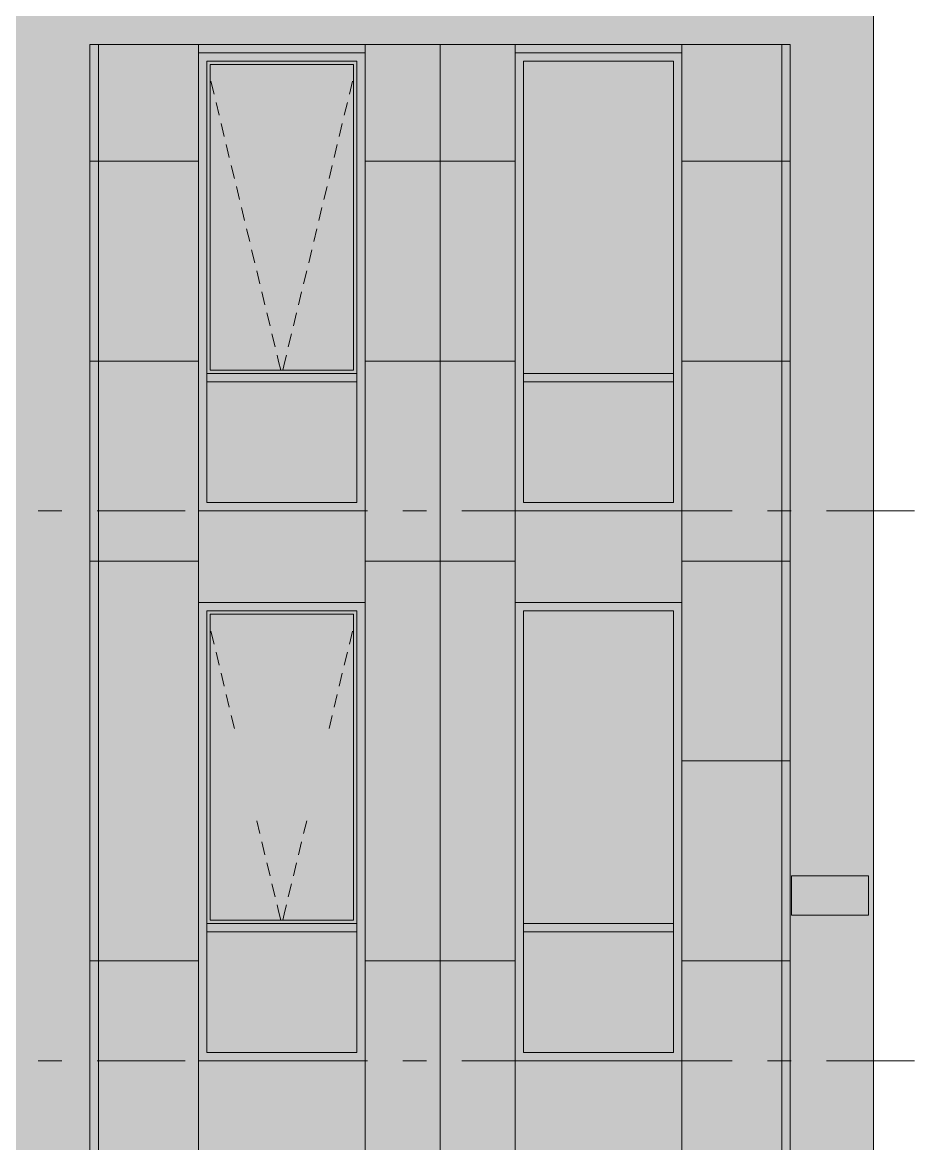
# Model space of a CAD drawing. Header units: millimetres. Extents: x 1499747 to 4230374, y -28481 to 441852.
# Drawn here: x 4040387 to 4045738, y 386732 to 393460 of the extents above; entities that cross this region are included whole.
import ezdxf

# ---------------------------------------------------------------- set-up
doc = ezdxf.new("R2010")
doc.units = ezdxf.units.MM
doc.header["$MEASUREMENT"] = 0
doc.layers.add('Чертеж и Рисунок', color=7, linetype='Continuous')

msp = doc.modelspace()

# ---------------------------------------------------------------- hatches: boundary and pattern name
at = {"layer": 'Чертеж и Рисунок', "linetype": 'Continuous', "lineweight": 0, "true_color": 0xbc9a89}
for points in [[(4045491.959991996, 373528.3710789105), (4045491.959991996, 400428.4121761327), (4044991.959228107, 400428.4121761327), (4044991.959228107, 373528.3710789105)], [(4040791.652810981, 399928.4114122438), (4040291.652047093, 399928.4114122438), (4040291.652047093, 374028.3718427994), (4040791.652810981, 374028.3718427994)], [(4040791.652810981, 393328.4013289105), (4044991.959228107, 393328.4013289105), (4044991.959228107, 393828.4020927994), (4040791.652810981, 393828.4020927994)]]:
    msp.add_hatch(color=33, dxfattribs=at).paths.add_polyline_path(points)
at = {"layer": 'Чертеж и Рисунок', "linetype": 'Continuous', "lineweight": 0, "true_color": 0xffffff}
h = msp.add_hatch(color=7, dxfattribs=at)
h.paths.add_polyline_path([(4040791.652810981, 383928.3869677993), (4041442.053829682, 383928.3869677993), (4041442.053829682, 386678.3912228325), (4042442.055351499, 386678.3912228325), (4042442.055351499, 383928.3869677993), (4043341.856755401, 383928.3869677993), (4043341.856755401, 386678.3912228325), (4044341.858277217, 386678.3912228325), (4044341.858277217, 383928.3869677993), (4044991.959263274, 383928.3869677993), (4044991.959263274, 393328.4013289105), (4040791.652810981, 393328.4013289105)])
h.paths.add_polyline_path([(4042442.055351499, 390528.3970958363), (4041442.053829682, 390528.3970958363), (4041442.053829682, 393278.4012107982), (4042442.055351499, 393278.4012107982)], flags=0)
h.paths.add_polyline_path([(4041442.053829682, 387228.3919617822), (4041442.053829682, 389978.3962168154), (4042442.055351499, 389978.3962168154), (4042442.055351499, 387228.3919617822)], flags=0)
h.paths.add_polyline_path([(4043341.856755401, 393278.4012107982), (4044341.858277217, 393278.4012107982), (4044341.858277217, 390528.3970958363), (4043341.856755401, 390528.3970958363)], flags=0)
h.paths.add_polyline_path([(4043341.856755401, 389978.3962168154), (4044341.858277217, 389978.3962168154), (4044341.858277217, 387228.3919617822), (4043341.856755401, 387228.3919617822)], flags=0)
at = {"layer": 'Чертеж и Рисунок', "linetype": 'Continuous', "lineweight": 0, "true_color": 0x2e2e2e}
for points in [[(4041442.053804648, 392928.4007177993), (4041492.053881037, 392928.4007177993), (4041492.053881037, 393228.4011761327), (4041442.053804648, 393278.4012525216)], [(4041942.054568538, 393278.4012525216), (4041442.053804648, 393278.4012525216), (4041492.053881037, 393228.4011761327), (4041942.054568538, 393228.4011761327)], [(4041942.054568538, 393278.4012525216), (4041942.054568538, 393228.4011761327), (4042392.055256037, 393228.4011761327), (4042442.055332426, 393278.4012525216)], [(4042442.055332426, 392928.4007177993), (4042442.055332426, 393278.4012525216), (4042392.055256037, 393228.4011761327), (4042392.055256037, 392928.4007177993)], [(4043341.85670712, 392928.4007177993), (4043391.856783509, 392928.4007177993), (4043391.856783509, 393228.4011761327), (4043341.85670712, 393278.4012525216)], [(4043841.85747101, 393278.4012525216), (4043341.85670712, 393278.4012525216), (4043391.856783509, 393228.4011761327), (4043841.85747101, 393228.4011761327)], [(4043841.85747101, 393278.4012525216), (4043841.85747101, 393228.4011761327), (4044291.858158509, 393228.4011761327), (4044341.858234898, 393278.4012525216)], [(4044341.858234898, 392928.4007177993), (4044341.858234898, 393278.4012525216), (4044291.858158509, 393228.4011761327), (4044291.858158509, 392928.4007177993)], [(4041442.053804648, 391528.3985789104), (4041492.053881037, 391528.3985789104), (4041492.053881037, 392928.4007177993), (4041442.053804648, 392928.4007177993)], [(4042442.055332426, 391528.3985789104), (4042442.055332426, 392928.4007177993), (4042392.055256037, 392928.4007177993), (4042392.055256037, 391528.3985789104)], [(4043341.85670712, 391528.3985789104), (4043391.856783509, 391528.3985789104), (4043391.856783509, 392928.4007177993), (4043341.85670712, 392928.4007177993)], [(4044341.858234898, 391528.3985789104), (4044341.858234898, 392928.4007177993), (4044291.858158509, 392928.4007177993), (4044291.858158509, 391528.3985789104)], [(4041442.053804648, 391328.3982733549), (4041492.053881037, 391328.3982733549), (4041492.053881037, 391528.3985789104), (4041442.053804648, 391528.3985789104)], [(4042442.055332426, 391328.3982733549), (4042442.055332426, 391528.3985789104), (4042392.055256037, 391528.3985789104), (4042392.055256037, 391328.3982733549)], [(4043341.85670712, 391328.3982733549), (4043391.856783509, 391328.3982733549), (4043391.856783509, 391528.3985789104), (4043341.85670712, 391528.3985789104)], [(4044341.858234898, 391328.3982733549), (4044341.858234898, 391528.3985789104), (4044291.858158509, 391528.3985789104), (4044291.858158509, 391328.3982733549)], [(4041442.053804648, 391328.3982733549), (4041442.053804648, 390528.3970511327), (4041492.053881037, 390578.3971275216), (4041492.053881037, 391328.3982733549)], [(4041492.053881037, 391303.3982351604), (4041942.054568538, 391303.3982351604), (4041942.054568538, 391353.3983115493), (4041492.053881037, 391353.3983115493)], [(4041942.054568538, 391353.3983115493), (4041942.054568538, 391303.3982351604), (4042392.055256037, 391303.3982351604), (4042392.055256037, 391353.3983115493)], [(4042442.055332426, 391328.3982733549), (4042392.055256037, 391328.3982733549), (4042392.055256037, 390578.3971275216), (4042442.055332426, 390528.3970511327)], [(4043341.85670712, 391328.3982733549), (4043341.85670712, 390528.3970511327), (4043391.856783509, 390578.3971275216), (4043391.856783509, 391328.3982733549)], [(4043391.856783509, 391303.3982351604), (4043841.85747101, 391303.3982351604), (4043841.85747101, 391353.3983115493), (4043391.856783509, 391353.3983115493)], [(4043841.85747101, 391353.3983115493), (4043841.85747101, 391303.3982351604), (4044291.858158509, 391303.3982351604), (4044291.858158509, 391353.3983115493)], [(4044341.858234898, 391328.3982733549), (4044291.858158509, 391328.3982733549), (4044291.858158509, 390578.3971275216), (4044341.858234898, 390528.3970511327)], [(4041442.053804648, 390528.3970511327), (4041942.054568538, 390528.3970511327), (4041942.054568538, 390578.3971275216), (4041492.053881037, 390578.3971275216)], [(4041942.054568538, 390528.3970511327), (4042442.055332426, 390528.3970511327), (4042392.055256037, 390578.3971275216), (4041942.054568538, 390578.3971275216)], [(4043841.85747101, 390528.3970511327), (4043841.85747101, 390578.3971275216), (4043391.856783509, 390578.3971275216), (4043341.85670712, 390528.3970511327)], [(4043841.85747101, 390528.3970511327), (4044341.858234898, 390528.3970511327), (4044291.858158509, 390578.3971275216), (4043841.85747101, 390578.3971275216)], [(4041442.053804648, 389628.3956761327), (4041492.053881037, 389628.3956761327), (4041492.053881037, 389928.396134466), (4041442.053804648, 389978.3962108549)], [(4041942.054568538, 389978.3962108549), (4041442.053804648, 389978.3962108549), (4041492.053881037, 389928.396134466), (4041942.054568538, 389928.396134466)], [(4041942.054568538, 389978.3962108549), (4041942.054568538, 389928.396134466), (4042392.055256037, 389928.396134466), (4042442.055332426, 389978.3962108549)], [(4042442.055332426, 389628.3956761327), (4042442.055332426, 389978.3962108549), (4042392.055256037, 389928.396134466), (4042392.055256037, 389628.3956761327)], [(4043341.85670712, 389628.3956761327), (4043391.856783509, 389628.3956761327), (4043391.856783509, 389928.396134466), (4043341.85670712, 389978.3962108549)], [(4043841.85747101, 389978.3962108549), (4043341.85670712, 389978.3962108549), (4043391.856783509, 389928.396134466), (4043841.85747101, 389928.396134466)], [(4043841.85747101, 389978.3962108549), (4043841.85747101, 389928.396134466), (4044291.858158509, 389928.396134466), (4044341.858234898, 389978.3962108549)], [(4044341.858234898, 389628.3956761327), (4044341.858234898, 389978.3962108549), (4044291.858158509, 389928.396134466), (4044291.858158509, 389628.3956761327)], [(4041442.053804648, 388228.3935372438), (4041492.053881037, 388228.3935372438), (4041492.053881037, 389628.3956761327), (4041442.053804648, 389628.3956761327)], [(4042442.055332426, 388228.3935372438), (4042442.055332426, 389628.3956761327), (4042392.055256037, 389628.3956761327), (4042392.055256037, 388228.3935372438)], [(4043341.85670712, 388228.3935372438), (4043391.856783509, 388228.3935372438), (4043391.856783509, 389628.3956761327), (4043341.85670712, 389628.3956761327)], [(4044341.858234898, 388228.3935372438), (4044341.858234898, 389628.3956761327), (4044291.858158509, 389628.3956761327), (4044291.858158509, 388228.3935372438)], [(4041442.053804648, 388028.3932316882), (4041492.053881037, 388028.3932316882), (4041492.053881037, 388228.3935372438), (4041442.053804648, 388228.3935372438)], [(4042442.055332426, 388028.3932316882), (4042442.055332426, 388228.3935372438), (4042392.055256037, 388228.3935372438), (4042392.055256037, 388028.3932316882)], [(4043341.85670712, 388028.3932316882), (4043391.856783509, 388028.3932316882), (4043391.856783509, 388228.3935372438), (4043341.85670712, 388228.3935372438)], [(4044341.858234898, 388028.3932316882), (4044341.858234898, 388228.3935372438), (4044291.858158509, 388228.3935372438), (4044291.858158509, 388028.3932316882)], [(4041442.053804648, 388028.3932316882), (4041442.053804648, 387228.392009466), (4041492.053881037, 387278.3920858549), (4041492.053881037, 388028.3932316882)], [(4041492.053881037, 388003.3931934938), (4041942.054568538, 388003.3931934938), (4041942.054568538, 388053.3932698827), (4041492.053881037, 388053.3932698827)], [(4041942.054568538, 388053.3932698827), (4041942.054568538, 388003.3931934938), (4042392.055256037, 388003.3931934938), (4042392.055256037, 388053.3932698827)], [(4042442.055332426, 388028.3932316882), (4042392.055256037, 388028.3932316882), (4042392.055256037, 387278.3920858549), (4042442.055332426, 387228.392009466)], [(4043341.85670712, 388028.3932316882), (4043341.85670712, 387228.392009466), (4043391.856783509, 387278.3920858549), (4043391.856783509, 388028.3932316882)], [(4043391.856783509, 388003.3931934938), (4043841.85747101, 388003.3931934938), (4043841.85747101, 388053.3932698827), (4043391.856783509, 388053.3932698827)], [(4043841.85747101, 388053.3932698827), (4043841.85747101, 388003.3931934938), (4044291.858158509, 388003.3931934938), (4044291.858158509, 388053.3932698827)], [(4044341.858234898, 388028.3932316882), (4044291.858158509, 388028.3932316882), (4044291.858158509, 387278.3920858549), (4044341.858234898, 387228.392009466)], [(4041492.053881037, 387278.3920858549), (4041442.053804648, 387228.392009466), (4041942.054568538, 387228.392009466), (4041942.054568538, 387278.3920858549)], [(4041942.054568538, 387228.392009466), (4042442.055332426, 387228.392009466), (4042392.055256037, 387278.3920858549), (4041942.054568538, 387278.3920858549)], [(4043841.85747101, 387228.392009466), (4043841.85747101, 387278.3920858549), (4043391.856783509, 387278.3920858549), (4043341.85670712, 387228.392009466)], [(4043841.85747101, 387228.392009466), (4044341.858234898, 387228.392009466), (4044291.858158509, 387278.3920858549), (4043841.85747101, 387278.3920858549)]]:
    msp.add_hatch(color=250, dxfattribs=at).paths.add_polyline_path(points)
at = {"layer": 'Чертеж и Рисунок', "linetype": 'Continuous', "lineweight": 0, "true_color": 0xf7fdff}
for points in [[(4041492.053881037, 391353.3983115493), (4041512.053911593, 391373.3983421049), (4041512.053911593, 393208.4011455771), (4041492.053881037, 393228.4011761327)], [(4042392.055256037, 393228.4011761327), (4041492.053881037, 393228.4011761327), (4041512.053911593, 393208.4011455771), (4042372.055225482, 393208.4011455771)], [(4042392.055256037, 391353.3983115493), (4042392.055256037, 393228.4011761327), (4042372.055225482, 393208.4011455771), (4042372.055225482, 391373.3983421049)], [(4042392.055256037, 391353.3983115493), (4042372.055225482, 391373.3983421049), (4041512.053911593, 391373.3983421049), (4041492.053881037, 391353.3983115493)], [(4041492.053881037, 388053.3932698827), (4041512.053911593, 388073.3933004382), (4041512.053911593, 389908.3961039105), (4041492.053881037, 389928.396134466)], [(4042392.055256037, 389928.396134466), (4041492.053881037, 389928.396134466), (4041512.053911593, 389908.3961039105), (4042372.055225482, 389908.3961039105)], [(4042392.055256037, 388053.3932698827), (4042392.055256037, 389928.396134466), (4042372.055225482, 389908.3961039105), (4042372.055225482, 388073.3933004382)], [(4042392.055256037, 388053.3932698827), (4042372.055225482, 388073.3933004382), (4041512.053911593, 388073.3933004382), (4041492.053881037, 388053.3932698827)]]:
    msp.add_hatch(color=7, dxfattribs=at).paths.add_polyline_path(points)
at = {"layer": 'Чертеж и Рисунок', "linetype": 'Continuous', "lineweight": 0, "true_color": 0x84adf9}
for points in [[(4041512.053911593, 391373.3983421049), (4042372.055225482, 391373.3983421049), (4042372.055225482, 393208.4011455771), (4041512.053911593, 393208.4011455771)], [(4043391.856783509, 391353.3983115493), (4044291.858158509, 391353.3983115493), (4044291.858158509, 392928.4007177993), (4044291.858158509, 393228.4011761327), (4043391.856783509, 393228.4011761327)], [(4041492.053881037, 391303.3982351604), (4041492.053881037, 390578.3971275216), (4042392.055256037, 390578.3971275216), (4042392.055256037, 391303.3982351604)], [(4043391.856783509, 391303.3982351604), (4043391.856783509, 390578.3971275216), (4044291.858158509, 390578.3971275216), (4044291.858158509, 391303.3982351604)], [(4041512.053911593, 388073.3933004382), (4042372.055225482, 388073.3933004382), (4042372.055225482, 389908.3961039105), (4041512.053911593, 389908.3961039105)], [(4043391.856783509, 388053.3932698827), (4044291.858158509, 388053.3932698827), (4044291.858158509, 388228.3935372438), (4044291.858158509, 389628.3956761327), (4044291.858158509, 389928.396134466), (4043391.856783509, 389928.396134466)], [(4041492.053881037, 387278.3920858549), (4042392.055256037, 387278.3920858549), (4042392.055256037, 388003.3931934938), (4041492.053881037, 388003.3931934938)], [(4044291.858158509, 388003.3931934938), (4043391.856783509, 388003.3931934938), (4043391.856783509, 387278.3920858549), (4044291.858158509, 387278.3920858549)]]:
    msp.add_hatch(color=161, dxfattribs=at).paths.add_polyline_path(points)

# ---------------------------------------------------------------- linework, layer by layer
at = {"layer": 'Чертеж и Рисунок', "color": 7, "linetype": 'Continuous', "lineweight": 5}
for points in [[(4045491.959991996, 373528.3710789105), (4045491.959991996, 400428.4121761327)], [(4040791.652810981, 383928.3869677993), (4040791.652810981, 393328.4013289105)], [(4040791.652810981, 393328.4013289105), (4044991.959228107, 393328.4013289105)], [(4041442.053804648, 390528.3970511327), (4041442.053804648, 393278.4012525216)], [(4041442.053804648, 393278.4012525216), (4042442.055332426, 393278.4012525216)], [(4043341.85670712, 390528.3970511327), (4043341.85670712, 393278.4012525216)], [(4043341.85670712, 393278.4012525216), (4044341.858234898, 393278.4012525216)], [(4044341.858234898, 393278.4012525216), (4044341.858234898, 390528.3970511327)], [(4044991.959228107, 383928.3869677993), (4044991.959228107, 393328.4013289105)], [(4041492.053881037, 392928.4007177993), (4041492.053881037, 393228.4011761327)], [(4041492.053881037, 393228.4011761327), (4041942.054568538, 393228.4011761327)], [(4041512.053911593, 393208.4011455771), (4041512.053911593, 391373.3983421049)], [(4042372.055225482, 393208.4011455771), (4041512.053911593, 393208.4011455771)], [(4041942.054568538, 393228.4011761327), (4042392.055256037, 393228.4011761327)], [(4042372.055225482, 391373.3983421049), (4042372.055225482, 393208.4011455771)], [(4042392.055256037, 392928.4007177993), (4042392.055256037, 393228.4011761327)], [(4043391.856783509, 392928.4007177993), (4043391.856783509, 393228.4011761327)], [(4043391.856783509, 393228.4011761327), (4043841.85747101, 393228.4011761327)], [(4043841.85747101, 393228.4011761327), (4044291.858158509, 393228.4011761327)], [(4044291.858158509, 392928.4007177993), (4044291.858158509, 393228.4011761327)], [(4041492.053881037, 391528.3985789104), (4041492.053881037, 392928.4007177993)], [(4042392.055256037, 391528.3985789104), (4042392.055256037, 392928.4007177993)], [(4043391.856783509, 391528.3985789104), (4043391.856783509, 392928.4007177993)], [(4044291.858158509, 391528.3985789104), (4044291.858158509, 392928.4007177993)], [(4041492.053881037, 391353.3983115493), (4041492.053881037, 391528.3985789104)], [(4042392.055256037, 391353.3983115493), (4042392.055256037, 391528.3985789104)], [(4043391.856783509, 391353.3983115493), (4043391.856783509, 391528.3985789104)], [(4044291.858158509, 391353.3983115493), (4044291.858158509, 391528.3985789104)], [(4041492.053881037, 391328.3982733549), (4041492.053881037, 391353.3983115493)], [(4041942.054568538, 391353.3983115493), (4041492.053881037, 391353.3983115493)], [(4041492.053881037, 391303.3982351604), (4041492.053881037, 391328.3982733549)], [(4041512.053911593, 391373.3983421049), (4042372.055225482, 391373.3983421049)], [(4042392.055256037, 391353.3983115493), (4041942.054568538, 391353.3983115493)], [(4042392.055256037, 391328.3982733549), (4042392.055256037, 391353.3983115493)], [(4042392.055256037, 391303.3982351604), (4042392.055256037, 391328.3982733549)], [(4043391.856783509, 391328.3982733549), (4043391.856783509, 391353.3983115493)], [(4043841.85747101, 391353.3983115493), (4043391.856783509, 391353.3983115493)], [(4043391.856783509, 391303.3982351604), (4043391.856783509, 391328.3982733549)], [(4044291.858158509, 391353.3983115493), (4043841.85747101, 391353.3983115493)], [(4044291.858158509, 391328.3982733549), (4044291.858158509, 391353.3983115493)], [(4044291.858158509, 391303.3982351604), (4044291.858158509, 391328.3982733549)], [(4041492.053881037, 390578.3971275216), (4041492.053881037, 391303.3982351604)], [(4041942.054568538, 391303.3982351604), (4041492.053881037, 391303.3982351604)], [(4042392.055256037, 391303.3982351604), (4041942.054568538, 391303.3982351604)], [(4042392.055256037, 390578.3971275216), (4042392.055256037, 391303.3982351604)], [(4043391.856783509, 390578.3971275216), (4043391.856783509, 391303.3982351604)], [(4043841.85747101, 391303.3982351604), (4043391.856783509, 391303.3982351604)], [(4044291.858158509, 391303.3982351604), (4043841.85747101, 391303.3982351604)], [(4044291.858158509, 390578.3971275216), (4044291.858158509, 391303.3982351604)], [(4041942.054568538, 390578.3971275216), (4041492.053881037, 390578.3971275216)], [(4042392.055256037, 390578.3971275216), (4041942.054568538, 390578.3971275216)], [(4043841.85747101, 390578.3971275216), (4043391.856783509, 390578.3971275216)], [(4044291.858158509, 390578.3971275216), (4043841.85747101, 390578.3971275216)], [(4042442.055332426, 390528.3970511327), (4041442.053804648, 390528.3970511327)], [(4044341.858234898, 390528.3970511327), (4043341.85670712, 390528.3970511327)], [(4041442.053804648, 389978.3962108549), (4042442.055332426, 389978.3962108549)], [(4041442.053804648, 387228.392009466), (4041442.053804648, 389978.3962108549)], [(4043341.85670712, 387228.392009466), (4043341.85670712, 389978.3962108549)], [(4043341.85670712, 389978.3962108549), (4044341.858234898, 389978.3962108549)], [(4044341.858234898, 389978.3962108549), (4044341.858234898, 387228.392009466)], [(4041492.053881037, 389628.3956761327), (4041492.053881037, 389928.396134466)], [(4041492.053881037, 389928.396134466), (4041942.054568538, 389928.396134466)], [(4041512.053911593, 389908.3961039105), (4041512.053911593, 388073.3933004382)], [(4042372.055225482, 389908.3961039105), (4041512.053911593, 389908.3961039105)], [(4041942.054568538, 389928.396134466), (4042392.055256037, 389928.396134466)], [(4042372.055225482, 388073.3933004382), (4042372.055225482, 389908.3961039105)], [(4042392.055256037, 389628.3956761327), (4042392.055256037, 389928.396134466)], [(4043391.856783509, 389628.3956761327), (4043391.856783509, 389928.396134466)], [(4043391.856783509, 389928.396134466), (4043841.85747101, 389928.396134466)], [(4043841.85747101, 389928.396134466), (4044291.858158509, 389928.396134466)], [(4044291.858158509, 389628.3956761327), (4044291.858158509, 389928.396134466)], [(4041492.053881037, 388228.3935372438), (4041492.053881037, 389628.3956761327)], [(4042392.055256037, 388228.3935372438), (4042392.055256037, 389628.3956761327)], [(4043391.856783509, 388228.3935372438), (4043391.856783509, 389628.3956761327)], [(4044291.858158509, 388228.3935372438), (4044291.858158509, 389628.3956761327)], [(4044999.859240176, 388102.3933447438), (4044999.859240176, 388338.093704841)], [(4044999.859240176, 388338.093704841), (4045461.759945856, 388338.093704841)], [(4045461.759945856, 388338.093704841), (4045461.759945856, 388102.3933447438)], [(4041492.053881037, 388053.3932698827), (4041492.053881037, 388228.3935372438)], [(4042392.055256037, 388053.3932698827), (4042392.055256037, 388228.3935372438)], [(4043391.856783509, 388053.3932698827), (4043391.856783509, 388228.3935372438)], [(4044291.858158509, 388053.3932698827), (4044291.858158509, 388228.3935372438)], [(4045461.759945856, 388102.3933447438), (4044999.859240176, 388102.3933447438)], [(4041492.053881037, 388028.3932316882), (4041492.053881037, 388053.3932698827)], [(4041942.054568538, 388053.3932698827), (4041492.053881037, 388053.3932698827)], [(4041492.053881037, 388003.3931934938), (4041492.053881037, 388028.3932316882)], [(4041512.053911593, 388073.3933004382), (4042372.055225482, 388073.3933004382)], [(4042392.055256037, 388053.3932698827), (4041942.054568538, 388053.3932698827)], [(4042392.055256037, 388028.3932316882), (4042392.055256037, 388053.3932698827)], [(4042392.055256037, 388003.3931934938), (4042392.055256037, 388028.3932316882)], [(4043391.856783509, 388028.3932316882), (4043391.856783509, 388053.3932698827)], [(4043841.85747101, 388053.3932698827), (4043391.856783509, 388053.3932698827)], [(4043391.856783509, 388003.3931934938), (4043391.856783509, 388028.3932316882)], [(4044291.858158509, 388053.3932698827), (4043841.85747101, 388053.3932698827)], [(4044291.858158509, 388028.3932316882), (4044291.858158509, 388053.3932698827)], [(4044291.858158509, 388003.3931934938), (4044291.858158509, 388028.3932316882)], [(4041492.053881037, 387278.3920858549), (4041492.053881037, 388003.3931934938)], [(4041942.054568538, 388003.3931934938), (4041492.053881037, 388003.3931934938)], [(4042392.055256037, 388003.3931934938), (4041942.054568538, 388003.3931934938)], [(4042392.055256037, 387278.3920858549), (4042392.055256037, 388003.3931934938)], [(4043391.856783509, 387278.3920858549), (4043391.856783509, 388003.3931934938)], [(4043841.85747101, 388003.3931934938), (4043391.856783509, 388003.3931934938)], [(4044291.858158509, 388003.3931934938), (4043841.85747101, 388003.3931934938)], [(4044291.858158509, 387278.3920858549), (4044291.858158509, 388003.3931934938)], [(4042442.055332426, 387228.392009466), (4041442.053804648, 387228.392009466)], [(4041942.054568538, 387278.3920858549), (4041492.053881037, 387278.3920858549)], [(4042392.055256037, 387278.3920858549), (4041942.054568538, 387278.3920858549)], [(4044341.858234898, 387228.392009466), (4043341.85670712, 387228.392009466)], [(4043841.85747101, 387278.3920858549), (4043391.856783509, 387278.3920858549)], [(4044291.858158509, 387278.3920858549), (4043841.85747101, 387278.3920858549)]]:
    msp.add_lwpolyline(points, dxfattribs=at)
at = {"layer": 'Чертеж и Рисунок', "color": 253, "linetype": 'Continuous', "lineweight": 5, "true_color": 0xaaaaaa}
for points in [[(4040842.652888898, 393328.4013289105), (4040842.652888898, 383928.3869677993)], [(4041442.653805565, 393328.4013289105), (4041442.653805565, 393278.4012525216)], [(4041442.653805565, 393278.4012525216), (4041442.653805565, 390528.3970511327)], [(4042442.055332426, 393328.4013289105), (4042442.055332426, 393278.4012525216)], [(4042442.055332426, 393278.4012525216), (4042442.055332426, 390528.3970511327)], [(4042891.956019773, 393328.4013289105), (4042891.956019773, 383928.3869677993)], [(4043342.256707732, 393328.4013289105), (4043342.256707732, 393278.4012525216)], [(4043342.256707732, 393278.4012525216), (4043342.256707732, 390528.3970511327)], [(4044341.658234593, 393328.4013289105), (4044341.658234593, 393278.4012525216)], [(4044341.658234593, 393278.4012525216), (4044341.658234593, 390528.3970511327)], [(4044942.259152176, 393328.4013289105), (4044942.259152176, 383928.3869677993)], [(4040791.652810981, 392628.2002591605), (4041442.053804648, 392628.2002591605)], [(4042442.055332426, 392628.2002591605), (4043341.756706968, 392628.2002591605)], [(4044341.658234593, 392628.2002591605), (4044341.858234898, 392628.2002591605)], [(4044341.858234898, 392628.2002591605), (4044991.959228107, 392628.2002591605)], [(4040791.652810981, 391428.1984258271), (4041442.053804648, 391428.1984258271)], [(4042442.055332426, 391428.1984258271), (4043341.756706968, 391428.1984258271)], [(4044341.658234593, 391428.1984258271), (4044341.858234898, 391428.1984258271)], [(4044341.858234898, 391428.1984258271), (4044991.959228107, 391428.1984258271)], [(4041442.653805565, 390528.3970511327), (4041442.653805565, 389978.3962108549)], [(4042442.055332426, 390528.3970511327), (4042442.055332426, 389978.3962108549)], [(4043342.256707732, 390528.3970511327), (4043342.256707732, 389978.3962108549)], [(4044341.658234593, 390528.3970511327), (4044341.658234593, 389978.3962108549)], [(4040791.652810981, 390228.1965924938), (4041442.053804648, 390228.1965924938)], [(4042442.055332426, 390228.1965924938), (4043341.756706968, 390228.1965924938)], [(4044341.658234593, 390228.1965924938), (4044991.959228107, 390228.1965924938)], [(4041442.653805565, 389978.3962108549), (4041442.653805565, 387228.392009466)], [(4042442.055332426, 389978.3962108549), (4042442.055332426, 387228.392009466)], [(4043342.256707732, 389978.3962108549), (4043342.256707732, 387228.392009466)], [(4044341.658234593, 389978.3962108549), (4044341.658234593, 387228.392009466)], [(4044341.858234898, 389028.1947591605), (4044991.959228107, 389028.1947591605)], [(4040791.652810981, 387828.1929258271), (4041442.053804648, 387828.1929258271)], [(4042442.055332426, 387828.1929258271), (4043341.756706968, 387828.1929258271)], [(4044341.658234593, 387828.1929258271), (4044341.858234898, 387828.1929258271)], [(4044341.858234898, 387828.1929258271), (4044991.959228107, 387828.1929258271)], [(4041442.653805565, 387228.392009466), (4041442.653805565, 386678.3911691883)], [(4042442.055332426, 387228.392009466), (4042442.055332426, 386678.3911691883)], [(4043342.256707732, 387228.392009466), (4043342.256707732, 386678.3911691883)], [(4044341.658234593, 387228.392009466), (4044341.658234593, 386678.3911691883)]]:
    msp.add_lwpolyline(points, dxfattribs=at)
at = {"layer": 'Чертеж и Рисунок', "color": 23, "linetype": 'Continuous', "lineweight": 5, "true_color": 0xbf8080}
for points in [[(4041517.553919996, 393107.1009908132), (4041536.253948565, 393029.3008719521)], [(4042366.555217079, 393107.1009908132), (4042347.755188357, 393029.3008719521)], [(4041548.053966593, 392980.7007977021), (4041566.753995162, 392902.900678841)], [(4042335.955170329, 392980.7007977021), (4042317.255141759, 392902.900678841)], [(4041578.55401319, 392854.300604591), (4041597.254041759, 392776.6004858827)], [(4042305.455123732, 392854.300604591), (4042286.755095162, 392776.6004858827)], [(4041609.054059787, 392728.0004116327), (4041627.754088357, 392650.2002927716)], [(4042274.955077135, 392728.0004116327), (4042256.255048565, 392650.2002927716)], [(4041639.554106385, 392601.6002185215), (4041658.254134954, 392523.8000996605)], [(4042244.455030537, 392601.6002185215), (4042225.755001968, 392523.8000996605)], [(4041670.054152982, 392475.2000254104), (4041688.754181551, 392397.4999067021)], [(4042213.95498394, 392475.2000254104), (4042195.254955371, 392397.4999067021)], [(4041700.554199579, 392348.7998322994), (4041719.254228149, 392271.099713591)], [(4042183.454937343, 392348.7998322994), (4042164.754908773, 392271.099713591)], [(4041731.054246176, 392222.499639341), (4041749.854274898, 392144.6995204799)], [(4042152.954890746, 392222.499639341), (4042134.254862176, 392144.6995204799)], [(4041761.554292773, 392096.0994462299), (4041780.354321496, 392018.2993273688)], [(4042122.454844148, 392096.0994462299), (4042103.754815579, 392018.2993273688)], [(4041792.054339371, 391969.6992531188), (4041810.854368093, 391891.9991344105)], [(4042091.954797551, 391969.6992531188), (4042073.254768982, 391891.9991344105)], [(4041822.554385968, 391843.3990601605), (4041841.35441469, 391765.5989412994)], [(4042061.454750954, 391843.3990601605), (4042042.654722231, 391765.5989412994)], [(4041853.054432565, 391716.9988670493), (4041871.854461287, 391639.1987481882)], [(4042030.954704357, 391716.9988670493), (4042012.154675635, 391639.1987481882)], [(4041883.554479162, 391590.5986739382), (4041902.354507884, 391512.8985552299)], [(4042000.45465776, 391590.5986739382), (4041981.654629037, 391512.8985552299)], [(4041914.05452576, 391464.2984809799), (4041923.254539815, 391426.1984227716)], [(4041969.954611162, 391464.2984809799), (4041960.754597107, 391426.1984227716)], [(4041923.254539815, 391426.1984227716), (4041935.954559218, 391373.3983421049)], [(4041960.754597107, 391426.1984227716), (4041948.054577704, 391373.3983421049)], [(4041517.553919996, 389807.0959491465), (4041536.253948565, 389729.2958302855)], [(4042366.555217079, 389807.0959491465), (4042347.755188357, 389729.2958302855)], [(4041548.053966593, 389680.6957560354), (4041566.753995162, 389602.8956371744)], [(4042335.955170329, 389680.6957560354), (4042317.255141759, 389602.8956371744)], [(4041578.55401319, 389554.2955629244), (4041597.254041759, 389476.595444216)], [(4042305.455123732, 389554.2955629244), (4042286.755095162, 389476.595444216)], [(4041609.054059787, 389427.995369966), (4041627.754088357, 389350.1952511049)], [(4042274.955077135, 389427.995369966), (4042256.255048565, 389350.1952511049)], [(4041639.554106385, 389301.5951768549), (4041658.254134954, 389223.7950579938)], [(4042244.455030537, 389301.5951768549), (4042225.755001968, 389223.7950579938)], [(4041792.054339371, 388669.6942114522), (4041810.854368093, 388591.9940927438)], [(4042091.954797551, 388669.6942114522), (4042073.254768982, 388591.9940927438)], [(4041822.554385968, 388543.3940184938), (4041841.35441469, 388465.5938996327)], [(4042061.454750954, 388543.3940184938), (4042042.654722231, 388465.5938996327)], [(4041853.054432565, 388416.9938253827), (4041871.854461287, 388339.1937065216)], [(4042030.954704357, 388416.9938253827), (4042012.154675635, 388339.1937065216)], [(4041883.554479162, 388290.5936322716), (4041902.354507884, 388212.8935135632)], [(4042000.45465776, 388290.5936322716), (4041981.654629037, 388212.8935135632)], [(4041914.05452576, 388164.2934393132), (4041923.254539815, 388126.1933811049)], [(4041969.954611162, 388164.2934393132), (4041960.754597107, 388126.1933811049)], [(4041923.254539815, 388126.1933811049), (4041935.954559218, 388073.3933004382)], [(4041960.754597107, 388126.1933811049), (4041948.054577704, 388073.3933004382)]]:
    msp.add_lwpolyline(points, dxfattribs=at)
at = {"layer": 'Чертеж и Рисунок', "color": 1, "linetype": 'Continuous', "lineweight": 0}
for points in [[(4040481.852337676, 390528.3970511327), (4040622.952553246, 390528.3970511327)], [(4040834.652876676, 390528.3970511327), (4041363.853685176, 390528.3970511327)], [(4041575.454008454, 390528.3970511327), (4041716.654224176, 390528.3970511327)], [(4041928.254547454, 390528.3970511327), (4042457.455355954, 390528.3970511327)], [(4042669.155679384, 390528.3970511327), (4042810.255894954, 390528.3970511327)], [(4043021.856218232, 390528.3970511327), (4043551.057026732, 390528.3970511327)], [(4043762.757350163, 390528.3970511327), (4043903.857565732, 390528.3970511327)], [(4044115.457889009, 390528.3970511327), (4044644.658697509, 390528.3970511327)], [(4044856.35902094, 390528.3970511327), (4044997.459236509, 390528.3970511327)], [(4045209.15955994, 390528.3970511327), (4045738.260368288, 390528.3970511327)], [(4040481.852337676, 387228.392009466), (4040622.952553246, 387228.392009466)], [(4040834.652876676, 387228.392009466), (4041363.853685176, 387228.392009466)], [(4041575.454008454, 387228.392009466), (4041716.654224176, 387228.392009466)], [(4041928.254547454, 387228.392009466), (4042457.455355954, 387228.392009466)], [(4042669.155679384, 387228.392009466), (4042810.255894954, 387228.392009466)], [(4043021.856218232, 387228.392009466), (4043551.057026732, 387228.392009466)], [(4043762.757350163, 387228.392009466), (4043903.857565732, 387228.392009466)], [(4044115.457889009, 387228.392009466), (4044644.658697509, 387228.392009466)], [(4044856.35902094, 387228.392009466), (4044997.459236509, 387228.392009466)], [(4045209.15955994, 387228.392009466), (4045738.260368288, 387228.392009466)]]:
    msp.add_lwpolyline(points, dxfattribs=at)

doc.saveas('drawing.dxf')
